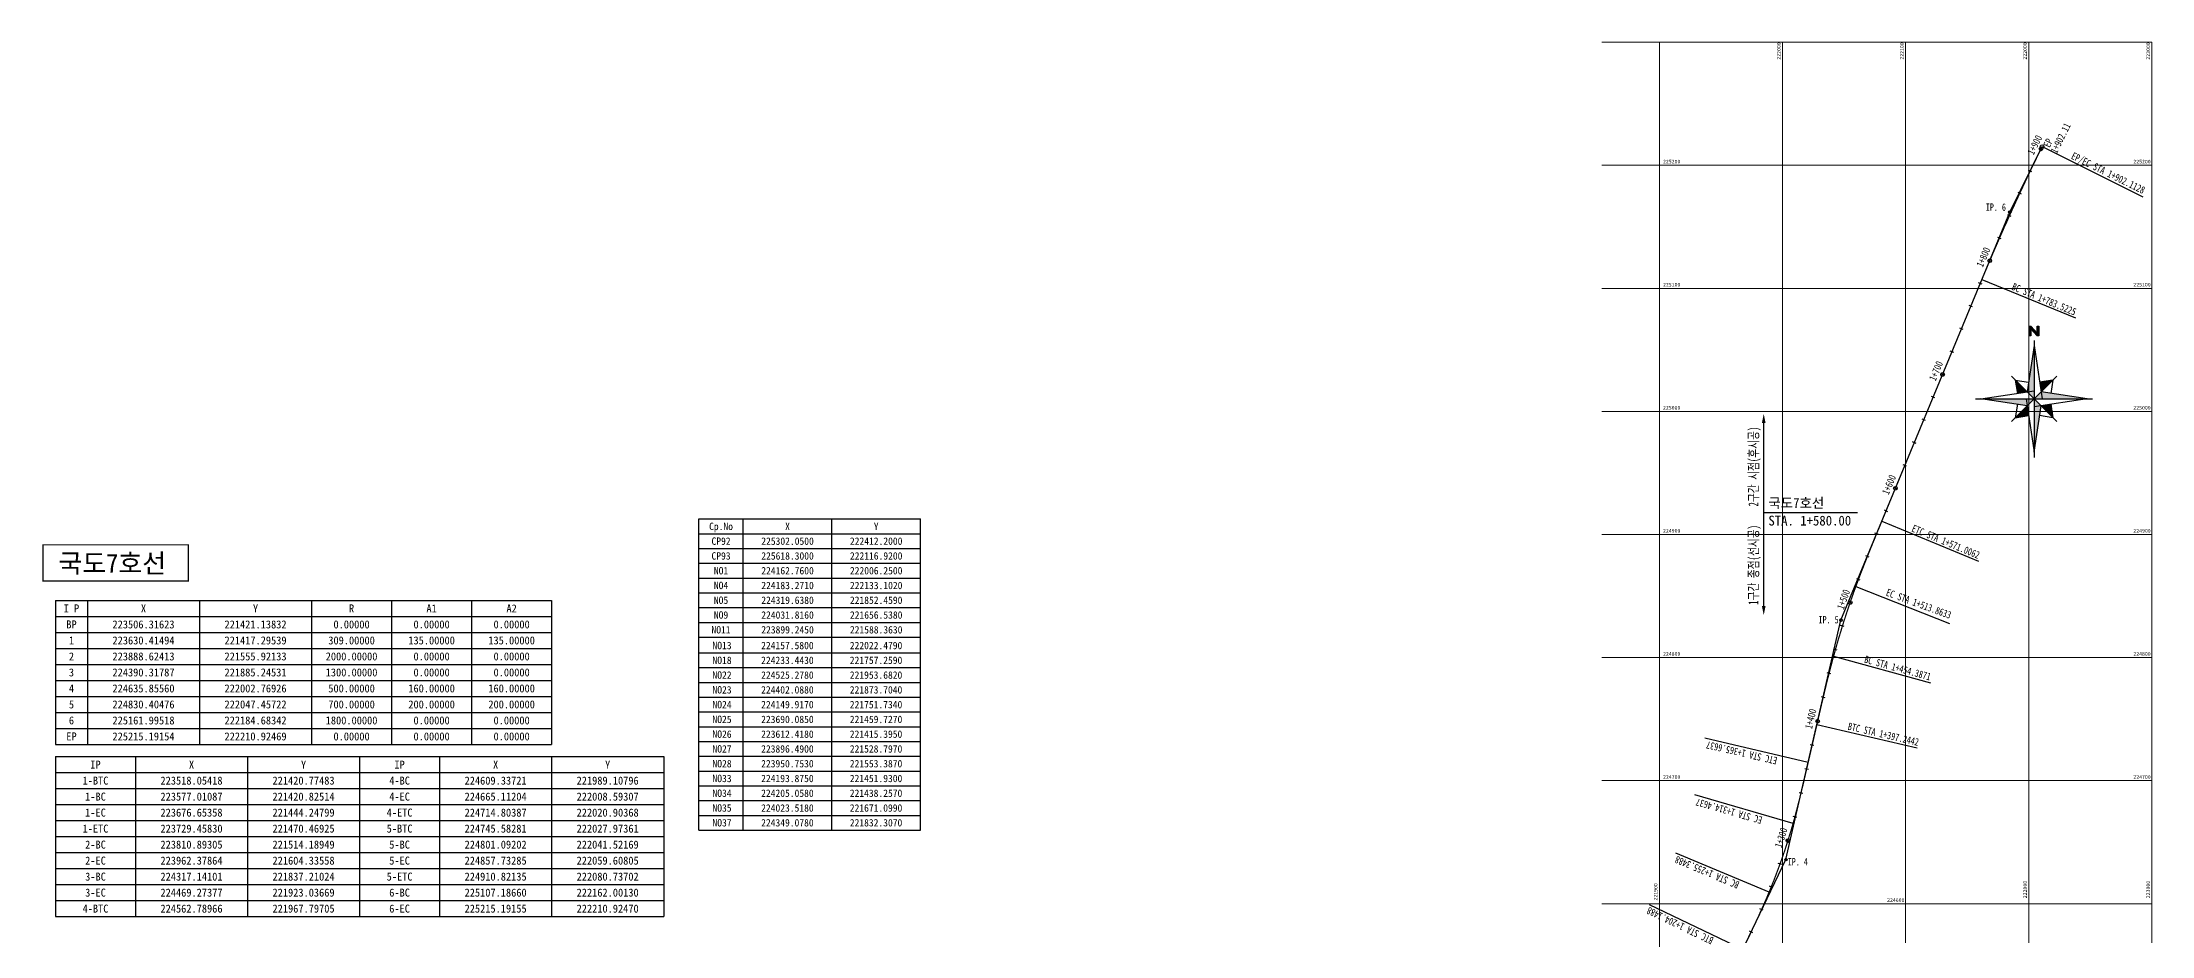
# Model space of a CAD drawing. Header units: millimetres. Extents: x 220587 to 223182, y 223491 to 225300.
# Drawn here: x 220587 to 222300, y 224574 to 225300 of the extents above; entities that cross this region are included whole.
import ezdxf
from ezdxf.enums import TextEntityAlignment as Align

# ---------------------------------------------------------------- set-up
doc = ezdxf.new("R2010")
doc.units = ezdxf.units.MM
for name, color, linetype in [('CA-ALGN-CNTL', 2, 'Continuous'), ('CA-ALGN-STSM', 2, 'Continuous'), ('CA-ALGN-SUBL', 1, 'Continuous'), ('CA-ALGN-SUBT', 2, 'Continuous'), ('CA-ALGN-TEXT', 3, 'Continuous'), ('CA-TABL-LIN1', 4, 'Continuous'), ('CA-TABL-LIN2', 1, 'Continuous'), ('CA-TABL-TEX1', 6, 'Continuous'), ('CA-TABL-TEX2', 3, 'Continuous'), ('CV-AZMU', 3, 'Continuous'), ('CV-GRID-LINE', 1, 'Continuous'), ('CV-GRID-TEXT', 4, 'Continuous'), ('CZ-LIN1', 7, 'Continuous'), ('CZ-LIN3', 1, 'Continuous'), ('CZ-TEX1', 6, 'Continuous'), ('CZ-TEX2', 3, 'Continuous')]:
    doc.layers.add(name, color=color, linetype=linetype)
doc.styles.add('GHS', font='DotumChe.ttf')
doc.styles.add('GTXT', font='DotumChe.ttf')
doc.styles.add('Han_Romanstyle', font='DotumChe.ttf')
doc.styles.add('WDTXT', font='DotumChe.ttf')
doc.styles.add('돋움체', font='DotumChe.ttf')

# ---------------------------------------------------------------- blocks, each defined once
blk = doc.blocks.new('CASTAMS')
blk.add_line((0, -1.5), (0, 1.5))
at = {"style": 'GTXT', "flags": 1}
for tag, p in [('XSEC_DAT', (0, -6.9)), ('STA_DST', (0, -3.6))]:
    blk.add_attdef(tag, text='', height=2.5, dxfattribs=at).set_placement(p, align=Align.MIDDLE)
blk = doc.blocks.new('CXBEAR2')
blk.add_hatch(color=256).paths.add_polyline_path([(23.25, -1.5), (20.25, -1.5), (20.25, -1), (22.49, 1), (20.25, 1), (20.25, 1.5), (23.25, 1.5), (23.25, 1), (21.01, -1), (23.25, -1)])
for p, q in [((-2.22, 2.22), (0, 17.05)), ((0, 18.75), (0, -18.75)), ((0, 17.05), (2.56, 0)), ((-7.23, 7.23), (7.23, -7.23)), ((7.23, 7.23), (-7.23, -7.23)), ((0, 2.56), (-17.05, 0)), ((-1.75, 5.37), (-6.03, 6.03)), ((-6.03, 6.03), (-5.37, 1.75)), ((6.03, 6.03), (1.75, 5.37)), ((17.05, 0), (2.22, 2.22)), ((6.03, 6.03), (5.37, 1.75)), ((23.25, 1), (23.25, 1)), ((18.75, 0), (-18.75, 0)), ((-17.05, 0), (-2.22, -2.22)), ((-6.03, -6.03), (-5.37, -1.75)), ((-1.75, -5.37), (-6.03, -6.03)), ((0, -17.05), (-2.56, 0)), ((17.05, 0), (0, -2.56)), ((0, -17.05), (2.22, -2.22)), ((6.03, -6.03), (1.75, -5.37)), ((6.03, -6.03), (5.37, -1.75))]:
    blk.add_line(p, q)
blk.add_lwpolyline([(23.25, -1.5), (20.25, -1.5), (20.25, -1), (22.49, 1), (20.25, 1), (20.25, 1.5), (23.25, 1.5), (23.25, 1), (21.01, -1), (23.25, -1)], close=True)
for points in [[(0, 17.05), (-2.22, 2.22), (0, 0)], [(-6.03, 6.03), (-5.37, 1.75), (-2.22, 2.22)], [(17.05, 0), (2.22, 2.22), (0, 0)], [(6.03, 6.03), (1.75, 5.37), (2.22, 2.22)], [(0, 0), (-17.05, 0), (-2.22, -2.22)], [(-2.22, -2.22), (-1.75, -5.37), (-6.03, -6.03)], [(0, 0), (2.22, -2.22), (0, -17.05)], [(5.37, -1.75), (6.03, -6.03), (2.22, -2.22)]]:
    blk.add_solid(points)

msp = doc.modelspace()

# ---------------------------------------------------------------- linework, layer by layer
at = {"layer": 'CA-ALGN-CNTL'}
msp.add_lwpolyline([(221483.5, 223753.7), (221555.9, 223888.6), (221885.2, 224390.3), (222002.8, 224635.9), (222047.5, 224830.4), (222184.7, 225162), (222210.9, 225215.2)], dxfattribs=at)
at = {"layer": 'CA-ALGN-CNTL', "const_width": 1}
msp.add_lwpolyline([(221972.1, 224571.8), (221973, 224573.6), (221973.8, 224575.4), (221974.7, 224577.2), (221975.5, 224579), (221976.4, 224580.9), (221977.2, 224582.7), (221978.1, 224584.5), (221978.9, 224586.3), (221979.8, 224588.1), (221980.6, 224589.9), (221981.4, 224591.7), (221982.2, 224593.6), (221983.1, 224595.4), (221983.9, 224597.2), (221984.7, 224599), (221985.5, 224600.9), (221986.3, 224602.7), (221987.1, 224604.5), (221987.9, 224606.4), (221988.6, 224608.2), (221989.1, 224609.3), (221989.9, 224611.2), (221990.6, 224613), (221991.4, 224614.9), (221992.1, 224616.7), (221992.9, 224618.6), (221993.6, 224620.5), (221994.3, 224622.3), (221995, 224624.2), (221995.7, 224626.1), (221996.4, 224627.9), (221997.1, 224629.8), (221997.8, 224631.7), (221998.5, 224633.6), (221999.2, 224635.5), (221999.8, 224637.4), (222000.5, 224639.2), (222001.1, 224641.1), (222001.8, 224643), (222002.4, 224644.9), (222003, 224646.8), (222003.6, 224648.7), (222004.2, 224650.6), (222004.8, 224652.5), (222005.4, 224654.5), (222006, 224656.4), (222006.6, 224658.3), (222007.2, 224660.2), (222007.7, 224662.1), (222008.3, 224664), (222008.6, 224665.1), (222009.1, 224667), (222009.7, 224669), (222010.2, 224670.9), (222010.7, 224672.8), (222011.2, 224674.8), (222011.7, 224676.7), (222012.2, 224678.6), (222012.7, 224680.6), (222013.2, 224682.5), (222013.7, 224684.4), (222014.2, 224686.4), (222014.7, 224688.3), (222015.2, 224690.3), (222015.6, 224692.2), (222016.1, 224694.2), (222016.6, 224696.1), (222017, 224698), (222017.5, 224700), (222017.9, 224701.9), (222018.4, 224703.9), (222018.8, 224705.8), (222019.3, 224707.8), (222019.7, 224709.7), (222020.2, 224711.7), (222020.6, 224713.6), (222020.9, 224714.8), (222028, 224745.6), (222028.4, 224747.5), (222028.9, 224749.5), (222029.3, 224751.4), (222029.8, 224753.4), (222030.2, 224755.3), (222030.7, 224757.3), (222031.1, 224759.2), (222031.6, 224761.2), (222032, 224763.1), (222032.5, 224765.1), (222032.9, 224767), (222033.4, 224769), (222033.9, 224770.9), (222034.3, 224772.9), (222034.8, 224774.8), (222035.3, 224776.7), (222035.7, 224778.7), (222036.2, 224780.6), (222036.7, 224782.6), (222037.2, 224784.5), (222037.7, 224786.4), (222038.2, 224788.4), (222038.7, 224790.3), (222039.2, 224792.3), (222039.7, 224794.2), (222040.2, 224796.1), (222040.7, 224798.1), (222041.2, 224800), (222041.5, 224801.1), (222042.1, 224803), (222042.6, 224804.9), (222043.1, 224806.9), (222043.7, 224808.8), (222044.2, 224810.7), (222044.8, 224812.6), (222045.3, 224814.6), (222045.9, 224816.5), (222046.5, 224818.4), (222047.1, 224820.3), (222047.7, 224822.2), (222048.2, 224824.1), (222048.8, 224826), (222049.4, 224827.9), (222050, 224829.9), (222050.7, 224831.8), (222051.3, 224833.7), (222051.9, 224835.6), (222052.5, 224837.5), (222053.2, 224839.4), (222053.8, 224841.3), (222054.4, 224843.1), (222055.1, 224845), (222055.7, 224846.9), (222056.4, 224848.8), (222057.1, 224850.7), (222057.7, 224852.6), (222058.4, 224854.5), (222059.1, 224856.3), (222059.6, 224857.7), (222060.3, 224859.6), (222061, 224861.5), (222061.7, 224863.4), (222062.4, 224865.2), (222063.1, 224867.1), (222063.8, 224869), (222064.5, 224870.8), (222065.3, 224872.7), (222066, 224874.6), (222066.7, 224876.4), (222067.5, 224878.3), (222068.2, 224880.1), (222068.9, 224882), (222069.7, 224883.9), (222070.4, 224885.7), (222071.2, 224887.6), (222071.9, 224889.4), (222072.7, 224891.3), (222073.4, 224893.1), (222074.2, 224895), (222075, 224896.8), (222075.7, 224898.7), (222076.5, 224900.5), (222077.2, 224902.4), (222078, 224904.2), (222078.8, 224906.1), (222079.5, 224907.9), (222080.3, 224909.8), (222080.7, 224910.8), (222162, 225107.2), (222162.8, 225109), (222163.5, 225110.9), (222164.3, 225112.7), (222165.1, 225114.6), (222165.9, 225116.4), (222166.6, 225118.3), (222167.4, 225120.1), (222168.2, 225121.9), (222169, 225123.8), (222169.8, 225125.6), (222170.5, 225127.5), (222171.3, 225129.3), (222172.1, 225131.1), (222172.9, 225133), (222173.7, 225134.8), (222174.5, 225136.6), (222175.3, 225138.5), (222176.1, 225140.3), (222176.9, 225142.1), (222177.7, 225144), (222178.5, 225145.8), (222179.3, 225147.6), (222180.1, 225149.5), (222180.9, 225151.3), (222181.8, 225153.1), (222182.6, 225154.9), (222183.4, 225156.8), (222184.2, 225158.6), (222185, 225160.4), (222185.9, 225162.2), (222186.7, 225164.1), (222187.5, 225165.9), (222188.4, 225167.7), (222189.2, 225169.5), (222190, 225171.3), (222190.9, 225173.1), (222191.7, 225175), (222192.5, 225176.8), (222193.4, 225178.6), (222194.2, 225180.4), (222195.1, 225182.2), (222195.9, 225184), (222196.8, 225185.8), (222197.6, 225187.6), (222198.5, 225189.5), (222199.3, 225191.3), (222200.2, 225193.1), (222201.1, 225194.9), (222201.9, 225196.7), (222202.8, 225198.5), (222203.7, 225200.3), (222204.5, 225202.1), (222205.4, 225203.9), (222206.3, 225205.7), (222207.1, 225207.5), (222208, 225209.3), (222208.9, 225211.1), (222209.8, 225212.9), (222210.7, 225214.7), (222210.9, 225215.2), (222210.9, 225215.2)], dxfattribs=at)
at = {"layer": 'CA-ALGN-STSM'}
for centre in [(222210, 225213.3), (222210.9, 225215.2), (222168.4, 225122.4), (222130.1, 225030), (222091.8, 224937.6), (222055, 224844.7), (222028.6, 224748.3), (222004.4, 224651.3)]:
    msp.add_circle(centre, 1.5, dxfattribs=at)
at = {"layer": 'CA-ALGN-SUBL'}
for p, q in [((222210.9, 225215.2), (222292.7, 225174.3)), ((222162, 225107.2), (222237.9, 225075.9)), ((222080.7, 224910.8), (222159.2, 224878.2)), ((222059.6, 224857.7), (222135.7, 224827.8)), ((222041.5, 224801.1), (222120.3, 224779.5)), ((222028, 224745.6), (222109.4, 224726.7)), ((222020.9, 224714.8), (221937, 224734.5)), ((222008.6, 224665.1), (221928.8, 224688.6)), ((221989.1, 224609.3), (221913.5, 224641)), ((221967.8, 224562.8), (221892, 224599))]:
    msp.add_line(p, q, dxfattribs=at)
for centre in [(222184.7, 225162), (222047.5, 224830.4), (222002.8, 224635.9)]:
    msp.add_circle(centre, 1, dxfattribs=at)
at = {"layer": 'CA-TABL-LIN1'}
for p, q in [((221119.9, 224912.6), (221299.9, 224912.6)), ((221119.9, 224659.8), (221119.9, 224912.6)), ((221299.9, 224659.8), (221299.9, 224912.6)), ((221119.9, 224900.6), (221299.9, 224900.6)), ((221119.9, 224659.8), (221299.9, 224659.8))]:
    msp.add_line(p, q, dxfattribs=at)
at = {"layer": 'CA-TABL-LIN1', "linetype": 'Continuous'}
for p, q in [((220597.3, 224846.5), (221000.3, 224846.5)), ((220597.3, 224846.5), (220597.3, 224729.5)), ((220623.3, 224846.5), (220623.3, 224833.5)), ((220714.3, 224846.5), (220714.3, 224833.5)), ((220805.3, 224846.5), (220805.3, 224833.5)), ((220870.3, 224846.5), (220870.3, 224833.5)), ((220935.3, 224846.5), (220935.3, 224833.5)), ((221000.3, 224846.5), (221000.3, 224833.5)), ((220597.3, 224833.5), (220623.3, 224833.5)), ((220623.3, 224833.5), (220714.3, 224833.5)), ((220623.3, 224833.5), (220623.3, 224820.5)), ((220714.3, 224833.5), (220805.3, 224833.5)), ((220714.3, 224833.5), (220714.3, 224820.5)), ((220805.3, 224833.5), (220870.3, 224833.5)), ((220805.3, 224833.5), (220805.3, 224820.5)), ((220870.3, 224833.5), (220935.3, 224833.5)), ((220870.3, 224833.5), (220870.3, 224820.5)), ((220935.3, 224833.5), (221000.3, 224833.5)), ((220935.3, 224833.5), (220935.3, 224820.5)), ((221000.3, 224833.5), (221000.3, 224820.5)), ((220597.3, 224820.5), (220623.3, 224820.5)), ((220623.3, 224820.5), (220714.3, 224820.5)), ((220623.3, 224820.5), (220623.3, 224807.5)), ((220714.3, 224820.5), (220805.3, 224820.5)), ((220714.3, 224820.5), (220714.3, 224807.5)), ((220805.3, 224820.5), (220870.3, 224820.5)), ((220805.3, 224820.5), (220805.3, 224807.5)), ((220870.3, 224820.5), (220935.3, 224820.5)), ((220870.3, 224820.5), (220870.3, 224807.5)), ((220935.3, 224820.5), (221000.3, 224820.5)), ((220935.3, 224820.5), (220935.3, 224807.5)), ((221000.3, 224820.5), (221000.3, 224807.5)), ((220597.3, 224807.5), (220623.3, 224807.5)), ((220597.3, 224794.5), (220623.3, 224794.5)), ((220623.3, 224807.5), (220714.3, 224807.5)), ((220623.3, 224807.5), (220623.3, 224794.5)), ((220623.3, 224794.5), (220714.3, 224794.5)), ((220623.3, 224794.5), (220623.3, 224781.5)), ((220714.3, 224807.5), (220805.3, 224807.5)), ((220714.3, 224807.5), (220714.3, 224794.5)), ((220714.3, 224794.5), (220805.3, 224794.5)), ((220714.3, 224794.5), (220714.3, 224781.5)), ((220805.3, 224807.5), (220870.3, 224807.5)), ((220805.3, 224807.5), (220805.3, 224794.5)), ((220805.3, 224794.5), (220870.3, 224794.5)), ((220805.3, 224794.5), (220805.3, 224781.5)), ((220870.3, 224807.5), (220935.3, 224807.5)), ((220870.3, 224807.5), (220870.3, 224794.5)), ((220870.3, 224794.5), (220935.3, 224794.5)), ((220870.3, 224794.5), (220870.3, 224781.5)), ((220935.3, 224807.5), (221000.3, 224807.5)), ((220935.3, 224807.5), (220935.3, 224794.5)), ((220935.3, 224794.5), (221000.3, 224794.5)), ((220935.3, 224794.5), (220935.3, 224781.5)), ((221000.3, 224807.5), (221000.3, 224794.5)), ((221000.3, 224794.5), (221000.3, 224781.5)), ((220597.3, 224781.5), (220623.3, 224781.5)), ((220623.3, 224781.5), (220714.3, 224781.5)), ((220623.3, 224781.5), (220623.3, 224729.5)), ((220714.3, 224781.5), (220805.3, 224781.5)), ((220714.3, 224781.5), (220714.3, 224729.5)), ((220805.3, 224781.5), (220870.3, 224781.5)), ((220805.3, 224781.5), (220805.3, 224729.5)), ((220870.3, 224781.5), (220935.3, 224781.5)), ((220870.3, 224781.5), (220870.3, 224729.5)), ((220935.3, 224781.5), (221000.3, 224781.5)), ((220935.3, 224781.5), (220935.3, 224729.5)), ((221000.3, 224781.5), (221000.3, 224768.5)), ((220597.3, 224768.5), (220623.3, 224768.5)), ((220623.3, 224768.5), (220714.3, 224768.5)), ((220714.3, 224768.5), (220805.3, 224768.5)), ((220805.3, 224768.5), (220870.3, 224768.5)), ((220870.3, 224768.5), (220935.3, 224768.5)), ((220935.3, 224768.5), (221000.3, 224768.5)), ((221000.3, 224768.5), (221000.3, 224729.5)), ((220597.3, 224755.5), (220623.3, 224755.5)), ((220597.3, 224742.5), (220623.3, 224742.5)), ((220623.3, 224755.5), (221000.3, 224755.5)), ((220623.3, 224742.5), (221000.3, 224742.5)), ((220597.3, 224729.5), (220623.3, 224729.5)), ((220623.3, 224729.5), (221000.3, 224729.5)), ((220597.3, 224719.6), (220844.3, 224719.6)), ((220597.3, 224719.6), (220597.3, 224589.6)), ((220662.3, 224719.6), (220662.3, 224706.6)), ((220753.3, 224719.6), (220753.3, 224706.6)), ((220844.3, 224719.6), (220844.3, 224706.6)), ((220844.3, 224719.6), (221091.3, 224719.6)), ((220844.3, 224719.6), (220844.3, 224706.6)), ((220909.3, 224719.6), (220909.3, 224706.6)), ((221000.3, 224719.6), (221000.3, 224706.6)), ((221091.3, 224719.6), (221091.3, 224706.6)), ((220597.3, 224706.6), (220662.3, 224706.6)), ((220597.3, 224693.6), (220662.3, 224693.6)), ((220662.3, 224706.6), (220753.3, 224706.6)), ((220662.3, 224706.6), (220662.3, 224693.6)), ((220662.3, 224693.6), (220753.3, 224693.6)), ((220662.3, 224693.6), (220662.3, 224680.6)), ((220753.3, 224706.6), (220844.3, 224706.6)), ((220753.3, 224706.6), (220753.3, 224693.6)), ((220753.3, 224693.6), (220844.3, 224693.6)), ((220753.3, 224693.6), (220753.3, 224680.6)), ((220844.3, 224706.6), (220844.3, 224693.6)), ((220844.3, 224706.6), (220909.3, 224706.6)), ((220844.3, 224706.6), (220844.3, 224589.6)), ((220844.3, 224693.6), (220844.3, 224680.6)), ((220844.3, 224693.6), (220909.3, 224693.6)), ((220909.3, 224706.6), (221000.3, 224706.6)), ((220909.3, 224706.6), (220909.3, 224693.6)), ((220909.3, 224693.6), (221000.3, 224693.6)), ((220909.3, 224693.6), (220909.3, 224667.6)), ((221000.3, 224706.6), (221091.3, 224706.6)), ((221000.3, 224706.6), (221000.3, 224693.6)), ((221000.3, 224693.6), (221091.3, 224693.6)), ((221000.3, 224693.6), (221000.3, 224667.6)), ((221091.3, 224706.6), (221091.3, 224693.6)), ((221091.3, 224693.6), (221091.3, 224667.6)), ((220597.3, 224680.6), (220662.3, 224680.6)), ((220662.3, 224680.6), (220753.3, 224680.6)), ((220662.3, 224680.6), (220662.3, 224654.6)), ((220753.3, 224680.6), (220844.3, 224680.6)), ((220753.3, 224680.6), (220753.3, 224654.6)), ((220844.3, 224680.6), (220844.3, 224654.6)), ((220844.3, 224680.6), (220909.3, 224680.6)), ((220909.3, 224680.6), (221000.3, 224680.6)), ((221000.3, 224680.6), (221091.3, 224680.6)), ((220597.3, 224667.6), (220662.3, 224667.6)), ((220662.3, 224667.6), (220753.3, 224667.6)), ((220753.3, 224667.6), (220844.3, 224667.6)), ((220844.3, 224667.6), (220909.3, 224667.6)), ((220909.3, 224667.6), (221000.3, 224667.6)), ((220909.3, 224667.6), (220909.3, 224654.6)), ((221000.3, 224667.6), (221091.3, 224667.6)), ((221000.3, 224667.6), (221000.3, 224654.6)), ((221091.3, 224667.6), (221091.3, 224654.6)), ((220597.3, 224654.6), (220662.3, 224654.6)), ((220597.3, 224641.6), (220662.3, 224641.6)), ((220662.3, 224654.6), (220753.3, 224654.6)), ((220662.3, 224654.6), (220662.3, 224641.6)), ((220662.3, 224641.6), (220753.3, 224641.6)), ((220662.3, 224641.6), (220662.3, 224628.6)), ((220753.3, 224654.6), (220844.3, 224654.6)), ((220753.3, 224654.6), (220753.3, 224641.6)), ((220753.3, 224641.6), (220844.3, 224641.6)), ((220753.3, 224641.6), (220753.3, 224628.6)), ((220844.3, 224654.6), (220844.3, 224641.6)), ((220844.3, 224654.6), (220909.3, 224654.6)), ((220844.3, 224641.6), (220844.3, 224628.6)), ((220844.3, 224641.6), (220909.3, 224641.6)), ((220909.3, 224654.6), (221000.3, 224654.6)), ((220909.3, 224654.6), (220909.3, 224641.6)), ((220909.3, 224641.6), (221000.3, 224641.6)), ((220909.3, 224641.6), (220909.3, 224628.6)), ((221000.3, 224654.6), (221091.3, 224654.6)), ((221000.3, 224654.6), (221000.3, 224641.6)), ((221000.3, 224641.6), (221091.3, 224641.6)), ((221000.3, 224641.6), (221000.3, 224628.6)), ((221091.3, 224654.6), (221091.3, 224641.6)), ((221091.3, 224641.6), (221091.3, 224628.6)), ((220597.3, 224628.6), (220662.3, 224628.6)), ((220662.3, 224628.6), (220753.3, 224628.6)), ((220662.3, 224628.6), (220662.3, 224615.6)), ((220753.3, 224628.6), (220844.3, 224628.6)), ((220753.3, 224628.6), (220753.3, 224615.6)), ((220844.3, 224628.6), (220844.3, 224615.6)), ((220844.3, 224628.6), (220909.3, 224628.6)), ((220909.3, 224628.6), (220909.3, 224615.6)), ((220909.3, 224628.6), (221000.3, 224628.6)), ((221000.3, 224628.6), (221000.3, 224615.6)), ((221000.3, 224628.6), (221091.3, 224628.6)), ((221091.3, 224628.6), (221091.3, 224615.6)), ((220597.3, 224615.6), (220662.3, 224615.6)), ((220662.3, 224615.6), (220662.3, 224589.6)), ((220662.3, 224615.6), (220753.3, 224615.6)), ((220753.3, 224615.6), (220753.3, 224589.6)), ((220753.3, 224615.6), (220844.3, 224615.6)), ((220844.3, 224615.6), (220844.3, 224589.6)), ((220844.3, 224615.6), (220909.3, 224615.6)), ((220909.3, 224615.6), (221000.3, 224615.6)), ((220909.3, 224615.6), (220909.3, 224589.6)), ((221000.3, 224615.6), (221091.3, 224615.6)), ((221000.3, 224615.6), (221000.3, 224589.6)), ((221091.3, 224615.6), (221091.3, 224589.6)), ((220597.3, 224602.6), (220662.3, 224602.6)), ((220597.3, 224589.6), (220662.3, 224589.6)), ((220662.3, 224602.6), (220753.3, 224602.6)), ((220662.3, 224589.6), (220753.3, 224589.6)), ((220753.3, 224602.6), (220844.3, 224602.6)), ((220753.3, 224589.6), (220844.3, 224589.6)), ((220844.3, 224602.6), (220909.3, 224602.6)), ((220844.3, 224589.6), (220909.3, 224589.6)), ((220909.3, 224602.6), (221000.3, 224602.6)), ((220909.3, 224589.6), (221000.3, 224589.6)), ((221000.3, 224602.6), (221091.3, 224602.6)), ((221000.3, 224589.6), (221091.3, 224589.6))]:
    msp.add_line(p, q, dxfattribs=at)
at = {"layer": 'CA-TABL-LIN2'}
for p, q in [((221155.9, 224659.8), (221155.9, 224912.6)), ((221227.9, 224659.8), (221227.9, 224912.6)), ((221119.9, 224888.6), (221299.9, 224888.6)), ((221119.9, 224876.6), (221299.9, 224876.6)), ((221119.9, 224864.6), (221299.9, 224864.6)), ((221119.9, 224864.6), (221299.9, 224864.6)), ((221119.9, 224852.6), (221299.9, 224852.6)), ((221119.9, 224840.6), (221299.9, 224840.6)), ((221119.9, 224828.6), (221299.9, 224828.6)), ((221119.9, 224816.6), (221299.9, 224816.6)), ((221119.9, 224803.8), (221299.9, 224803.8)), ((221119.9, 224791.8), (221299.9, 224791.8)), ((221119.9, 224779.8), (221299.9, 224779.8)), ((221119.9, 224767.8), (221299.9, 224767.8)), ((221119.9, 224755.8), (221299.9, 224755.8)), ((221119.9, 224743.8), (221299.9, 224743.8)), ((221119.9, 224731.8), (221299.9, 224731.8)), ((221119.9, 224719.8), (221299.9, 224719.8)), ((221119.9, 224707.8), (221299.9, 224707.8)), ((221119.9, 224695.8), (221299.9, 224695.8)), ((221119.9, 224683.8), (221299.9, 224683.8)), ((221119.9, 224671.8), (221299.9, 224671.8))]:
    msp.add_line(p, q, dxfattribs=at)
at = {"layer": 'CV-GRID-LINE', "lineweight": 0}
for p, q in [((221853.3, 225300), (222300, 225300)), ((221900, 224646.2), (221900, 225300)), ((222000, 224646.2), (222000, 225300)), ((222100, 224500), (222100, 225300)), ((222200, 223900), (222200, 225300)), ((222300, 224700), (222300, 225300)), ((221853.3, 225200), (222300, 225200)), ((221853.3, 225100), (222300, 225100)), ((221853.3, 225000), (222300, 225000)), ((221853.3, 224900), (222300, 224900)), ((221853.3, 224800), (222300, 224800)), ((221853.3, 224700), (222300, 224700)), ((222300, 224700), (222300, 223900)), ((221900, 224646.2), (221900, 223900)), ((222000, 224646.7), (222000, 223900)), ((221853.3, 224600), (222300, 224600))]:
    msp.add_line(p, q, dxfattribs=at)
at = {"layer": 'CZ-LIN1', "const_width": 1.08}
msp.add_lwpolyline([(220705.2, 224862.3), (220705.2, 224891.6), (220587.1, 224891.6), (220587.1, 224862.3)], close=True, dxfattribs=at)
at = {"layer": 'CZ-LIN3'}
for points in [[(221984.8, 224990.5, 3, 0, 0), (221984.8, 224998.1, 0, 0, 0)], [(221984.8, 224842, 3, 0, 0), (221984.8, 224834.4, 0, 0, 0)]]:
    msp.add_lwpolyline(points, format="xyseb", dxfattribs=at)
at = {"layer": 'CZ-LIN3', "const_width": 1}
for points in [[(222061.2, 224917.7), (221984.8, 224917.7), (221984.8, 224990.5)], [(222061.2, 224917.7), (221984.8, 224917.7), (221984.8, 224842)]]:
    msp.add_lwpolyline(points, dxfattribs=at)

# ---------------------------------------------------------------- block references
at = {"layer": 'CA-ALGN-STSM'}
for p, rotation in [((222210, 225213.3), 63.81055760685322), ((222201.3, 225195.3), 64.44717737830598), ((222192.7, 225177.2), 65.08379715066805), ((222184.4, 225159), 65.7204169223351), ((222176.3, 225140.7), 66.35703669575861), ((222168.4, 225122.4), 66.99365646826037), ((222160.7, 225103.9), 67.51815042585679), ((222153, 225085.5), 67.51815042585679), ((222145.4, 225067), 67.51815042585679), ((222137.7, 225048.5), 67.51815042585679), ((222130.1, 225030), 67.51815042585679), ((222122.4, 225011.5), 67.51815042585679), ((222114.8, 224993.1), 67.51815042585679), ((222107.1, 224974.6), 67.51815042585679), ((222099.5, 224956.1), 67.51815042585679), ((222091.8, 224937.6), 67.51815042585679), ((222084.2, 224919.1), 67.51815042585679), ((222076.5, 224900.6), 67.60490794947536), ((222069, 224882.1), 68.20669114522781), ((222061.7, 224863.5), 69.38143213557895), ((222055, 224844.7), 70.99148341583447), ((222048.7, 224825.7), 72.62850568797427), ((222043, 224806.5), 74.26552796035385), ((222037.9, 224787.2), 75.75430637594626), ((222033.1, 224767.7), 76.6926908692933), ((222028.6, 224748.3), 77.05811756454993), ((222024.1, 224728.8), 77.06355666955876), ((222019.6, 224709.3), 77.02765989352471), ((222015.1, 224689.8), 76.32651555384902), ((222010.1, 224670.4), 74.730124657177), ((222004.4, 224651.3), 72.47259311737226), ((221998, 224632.3), 70.1807619381417), ((221990.9, 224613.6), 67.88893075641039), ((221983, 224595.3), 65.86073469437193), ((221974.6, 224577.1), 64.7035761786416)]:
    msp.add_blockref('CASTAMS', p, dxfattribs=dict(at, rotation=rotation))
at = {"layer": 'CV-AZMU', "xscale": 2.535000000003492, "yscale": 2.535000000003492, "zscale": 2.535, "rotation": 90}
msp.add_blockref('CXBEAR2', (222204.4, 225010.2), dxfattribs=at)

# ---------------------------------------------------------------- texts
at = {"layer": 'CA-ALGN-SUBT', "style": 'Han_Romanstyle', "width": 0.8}
for s, rotation, p in [('EP/EC STA 1+902.1128', 333.7433, (222234, 225205.5)), ('BC STA 1+783.5225', 337.5182, (222185.7, 225099)), ('ETC STA 1+571.0062', 337.5182, (222104.4, 224902.6)), ('EC STA 1+513.8633', 339.8568, (222083.6, 224850.5)), ('BC STA 1+454.3871', 344.725, (222066, 224796)), ('BTC STA 1+397.2442', 347.0636, (222052.7, 224741.4)), ('ETC STA 1+365.6637', 167.0636, (221996.2, 224718.9)), ('EC STA 1+314.4637', 164.13, (221984.1, 224670.5)), ('BC STA 1+255.3488', 157.3559, (221965.5, 224617.6)), ('BTC STA 1+204.1488', 154.4224, (221944.6, 224572.2))]:
    msp.add_text(s, height=6, rotation=rotation, dxfattribs=at).set_placement(p)
for s, p in [('IP. 6', (222165.2, 225163)), ('IP. 5', (222029.3, 224827.8)), ('IP. 4', (222004.3, 224631.1))]:
    msp.add_text(s, height=6, dxfattribs=at).set_placement(p)
at = {"layer": 'CA-ALGN-TEXT', "style": 'Han_Romanstyle', "width": 0.8}
for s, rotation, p in [('1+900', 63.8106, (222204, 225207.9)), ('EP ', 63.7433, (222217, 225213.9)), ('1+902.11', 63.7433, (222222.8, 225209)), ('1+800', 66.9937, (222162.7, 225116.7)), ('1+700', 67.5182, (222124.4, 225024.2)), ('1+600', 67.5182, (222086.2, 224931.8)), ('1+500', 70.9915, (222049.7, 224838.6)), ('1+400', 77.0581, (222024, 224741.6)), ('1+300', 72.4726, (221999.3, 224645))]:
    msp.add_text(s, height=6, rotation=rotation, dxfattribs=at).set_placement(p)
at = {"layer": 'CA-TABL-TEX1', "style": 'GTXT'}
for s, p in [('Cp.No', (221137.9, 224906.6)), ('X', (221191.9, 224906.6)), ('Y', (221263.9, 224906.6))]:
    msp.add_text(s, height=6, dxfattribs=at).set_placement(p, align=Align.MIDDLE_CENTER)
at = {"layer": 'CA-TABL-TEX2', "style": 'GTXT'}
for s, p in [('CP92', (221137.9, 224894.6)), ('225302.0500', (221191.9, 224894.6)), ('222412.2000', (221263.9, 224894.6)), ('CP93', (221137.9, 224882.6)), ('225618.3000', (221191.9, 224882.6)), ('222116.9200', (221263.9, 224882.6)), ('NO1', (221137.9, 224870.6)), ('NO4', (221137.9, 224858.6)), ('224162.7600', (221191.9, 224870.6)), ('224183.2710', (221191.9, 224858.6)), ('222006.2500', (221263.9, 224870.6)), ('222133.1020', (221263.9, 224858.6)), ('NO5', (221137.9, 224846.6)), ('224319.6380', (221191.9, 224846.6)), ('221852.4590', (221263.9, 224846.6)), ('NO9', (221137.9, 224834.6)), ('224031.8160', (221191.9, 224834.6)), ('221656.5380', (221263.9, 224834.6)), ('NO11', (221137.9, 224822.6)), ('NO13', (221138.7, 224809.8)), ('224157.5800', (221191.8, 224809.8)), ('223899.2450', (221191.9, 224822.6)), ('222022.4790', (221263.8, 224809.8)), ('221588.3630', (221263.9, 224822.6)), ('NO18', (221138.7, 224797.8)), ('224233.4430', (221191.8, 224797.8)), ('221757.2590', (221263.8, 224797.8)), ('NO22', (221138.7, 224785.8)), ('NO23', (221138.7, 224773.8)), ('224525.2780', (221191.8, 224785.8)), ('224402.0880', (221191.8, 224773.8)), ('221953.6820', (221263.8, 224785.8)), ('221873.7040', (221263.8, 224773.8)), ('NO24', (221138.7, 224761.8)), ('224149.9170', (221191.8, 224761.8)), ('221751.7340', (221263.8, 224761.8)), ('NO25', (221138.7, 224749.8)), ('223690.0850', (221191.8, 224749.8)), ('221459.7270', (221263.8, 224749.8)), ('NO26', (221138.7, 224737.8)), ('NO27', (221138.7, 224725.8)), ('223612.4180', (221191.8, 224737.8)), ('223896.4900', (221191.8, 224725.8)), ('221415.3950', (221263.8, 224737.8)), ('221528.7970', (221263.8, 224725.8)), ('NO28', (221138.7, 224713.8)), ('223950.7530', (221191.8, 224713.8)), ('221553.3870', (221263.8, 224713.8)), ('NO33', (221138.7, 224701.8)), ('NO34', (221138.7, 224689.8)), ('224193.8750', (221191.8, 224701.8)), ('224205.0580', (221191.8, 224689.8)), ('221451.9300', (221263.8, 224701.8)), ('221438.2570', (221263.8, 224689.8)), ('NO35', (221138.7, 224677.8)), ('224023.5180', (221191.8, 224677.8)), ('221671.0990', (221263.8, 224677.8)), ('NO37', (221138.7, 224665.8)), ('224349.0780', (221191.8, 224665.8)), ('221832.3070', (221263.8, 224665.8))]:
    msp.add_text(s, height=6, dxfattribs=at).set_placement(p, align=Align.MIDDLE_CENTER)
at = {"layer": 'CV-GRID-TEXT', "lineweight": 0, "style": 'Han_Romanstyle'}
for s, p in [('222000', (221998.5, 225285.8)), ('222100', (222098.5, 225285.8)), ('222000', (222198.5, 225285.8)), ('223000', (222298.5, 225285.8)), ('221900', (221898.5, 224602.6)), ('222000', (222198.5, 224604.5)), ('223000', (222298.5, 224604.5))]:
    msp.add_text(s, height=3, rotation=90, dxfattribs=at).set_placement(p)
for s, p in [('225200', (221903, 225201.5)), ('225200', (222285, 225201.5)), ('225100', (221903, 225101.5)), ('225100', (222285, 225101.5)), ('225000', (221903, 225001.5)), ('225000', (222285, 225001.5)), ('224900', (221903, 224901.5)), ('224900', (222285, 224901.5)), ('224800', (221903, 224801.5)), ('224800', (222285, 224801.5)), ('224700', (221903, 224701.5)), ('224700', (222285, 224701.5)), ('224600', (222085, 224601.5))]:
    msp.add_text(s, height=3, dxfattribs=at).set_placement(p)
at = {"layer": 'CZ-TEX1', "style": '돋움체'}
msp.add_text('국도7호선', height=15.44, dxfattribs=at).set_placement((220599.7, 224868.9))
at = {"layer": 'CZ-TEX2', "style": 'WDTXT', "width": 0.7}
for s, p in [('2구간 시점(후시공)', (221980.4, 224922.7)), ('1구간 종점(선시공)', (221980.4, 224842.8))]:
    msp.add_text(s, height=8, rotation=90, dxfattribs=at).set_placement(p)
at = {"layer": 'CZ-TEX2', "style": 'WDTXT'}
for s, p in [('국도7호선', (221988.6, 224921.6)), ('STA. 1+580.00', (221988.6, 224907.3))]:
    msp.add_text(s, height=8, dxfattribs=at).set_placement(p)
at = {"layer": 'CZ-TEX2', "lineweight": 0, "style": 'GHS'}
for s, p in [('I P', (220610.3, 224836.7)), ('BP', (220610.3, 224823.7)), ('223506.31623', (220668.8, 224823.7)), ('X', (220668.8, 224836.7)), ('221421.13832', (220759.8, 224823.7)), ('Y', (220759.8, 224836.7)), ('0.00000', (220837.8, 224823.7)), ('R', (220837.8, 224836.7)), ('0.00000', (220902.8, 224823.7)), ('A1', (220902.8, 224836.7)), ('0.00000', (220967.8, 224823.7)), ('A2', (220967.8, 224836.7)), ('1', (220610.3, 224810.7)), ('223630.41494', (220668.8, 224810.7)), ('221417.29539', (220759.8, 224810.7)), ('309.00000', (220837.8, 224810.7)), ('135.00000', (220902.8, 224810.7)), ('135.00000', (220967.8, 224810.7)), ('2', (220610.3, 224797.7)), ('223888.62413', (220668.8, 224797.7)), ('221555.92133', (220759.8, 224797.7)), ('2000.00000', (220837.8, 224797.7)), ('0.00000', (220902.8, 224797.7)), ('0.00000', (220967.8, 224797.7)), ('3', (220610.3, 224784.7)), ('4', (220610.3, 224771.7)), ('224390.31787', (220668.8, 224784.7)), ('224635.85560', (220668.8, 224771.7)), ('221885.24531', (220759.8, 224784.7)), ('222002.76926', (220759.8, 224771.7)), ('1300.00000', (220837.8, 224784.7)), ('500.00000', (220837.8, 224771.7)), ('160.00000', (220902.8, 224771.7)), ('0.00000', (220902.8, 224784.7)), ('160.00000', (220967.8, 224771.7)), ('0.00000', (220967.8, 224784.7)), ('5', (220610.3, 224758.7)), ('224830.40476', (220668.8, 224758.7)), ('222047.45722', (220759.8, 224758.7)), ('700.00000', (220837.8, 224758.7)), ('200.00000', (220902.8, 224758.7)), ('200.00000', (220967.8, 224758.7)), ('6', (220610.3, 224745.7)), ('225161.99518', (220668.8, 224745.7)), ('222184.68342', (220759.8, 224745.7)), ('1800.00000', (220837.8, 224745.7)), ('0.00000', (220902.8, 224745.7)), ('0.00000', (220967.8, 224745.7)), ('EP', (220610.3, 224732.7)), ('225215.19154', (220668.8, 224732.7)), ('222210.92469', (220759.8, 224732.7)), ('0.00000', (220837.8, 224732.7)), ('0.00000', (220902.8, 224732.7)), ('0.00000', (220967.8, 224732.7)), ('IP', (220629.8, 224709.8)), ('X', (220707.8, 224709.8)), ('Y', (220798.8, 224709.8)), ('IP', (220876.8, 224709.8)), ('X', (220954.8, 224709.8)), ('Y', (221045.8, 224709.8)), ('1-BTC', (220629.8, 224696.8)), ('1-BC', (220629.8, 224683.8)), ('223518.05418', (220707.8, 224696.8)), ('223577.01087', (220707.8, 224683.8)), ('221420.77483', (220798.8, 224696.8)), ('221420.82514', (220798.8, 224683.8)), ('4-BC', (220876.8, 224696.8)), ('4-EC', (220876.8, 224683.8)), ('224609.33721', (220954.8, 224696.8)), ('224665.11204', (220954.8, 224683.8)), ('221989.10796', (221045.8, 224696.8)), ('222008.59307', (221045.8, 224683.8)), ('1-EC', (220629.8, 224670.8)), ('223676.65358', (220707.8, 224670.8)), ('221444.24799', (220798.8, 224670.8)), ('4-ETC', (220876.8, 224670.8)), ('224714.80387', (220954.8, 224670.8)), ('222020.90368', (221045.8, 224670.8)), ('1-ETC', (220629.8, 224657.8)), ('223729.45830', (220707.8, 224657.8)), ('221470.46925', (220798.8, 224657.8)), ('5-BTC', (220876.8, 224657.8)), ('224745.58281', (220954.8, 224657.8)), ('222027.97361', (221045.8, 224657.8)), ('2-BC', (220629.8, 224644.8)), ('2-EC', (220629.8, 224631.8)), ('223810.89305', (220707.8, 224644.8)), ('223962.37864', (220707.8, 224631.8)), ('221514.18949', (220798.8, 224644.8)), ('221604.33558', (220798.8, 224631.8)), ('5-BC', (220876.8, 224644.8)), ('5-EC', (220876.8, 224631.8)), ('224801.09202', (220954.8, 224644.8)), ('224857.73285', (220954.8, 224631.8)), ('222041.52169', (221045.8, 224644.8)), ('222059.60805', (221045.8, 224631.8)), ('3-BC', (220629.8, 224618.8)), ('224317.14101', (220707.8, 224618.8)), ('221837.21024', (220798.8, 224618.8)), ('5-ETC', (220876.8, 224618.8)), ('224910.82135', (220954.8, 224618.8)), ('222080.73702', (221045.8, 224618.8)), ('3-EC', (220629.8, 224605.8)), ('224469.27377', (220707.8, 224605.8)), ('221923.03669', (220798.8, 224605.8)), ('6-BC', (220876.8, 224605.8)), ('225107.18660', (220954.8, 224605.8)), ('222162.00130', (221045.8, 224605.8)), ('4-BTC', (220629.8, 224592.8)), ('224562.78966', (220707.8, 224592.8)), ('221967.79705', (220798.8, 224592.8)), ('6-EC', (220876.8, 224592.8)), ('225215.19155', (220954.8, 224592.8)), ('222210.92470', (221045.8, 224592.8))]:
    msp.add_text(s, height=6.5, dxfattribs=at).set_placement(p, align=Align.CENTER)

doc.saveas('drawing.dxf')
